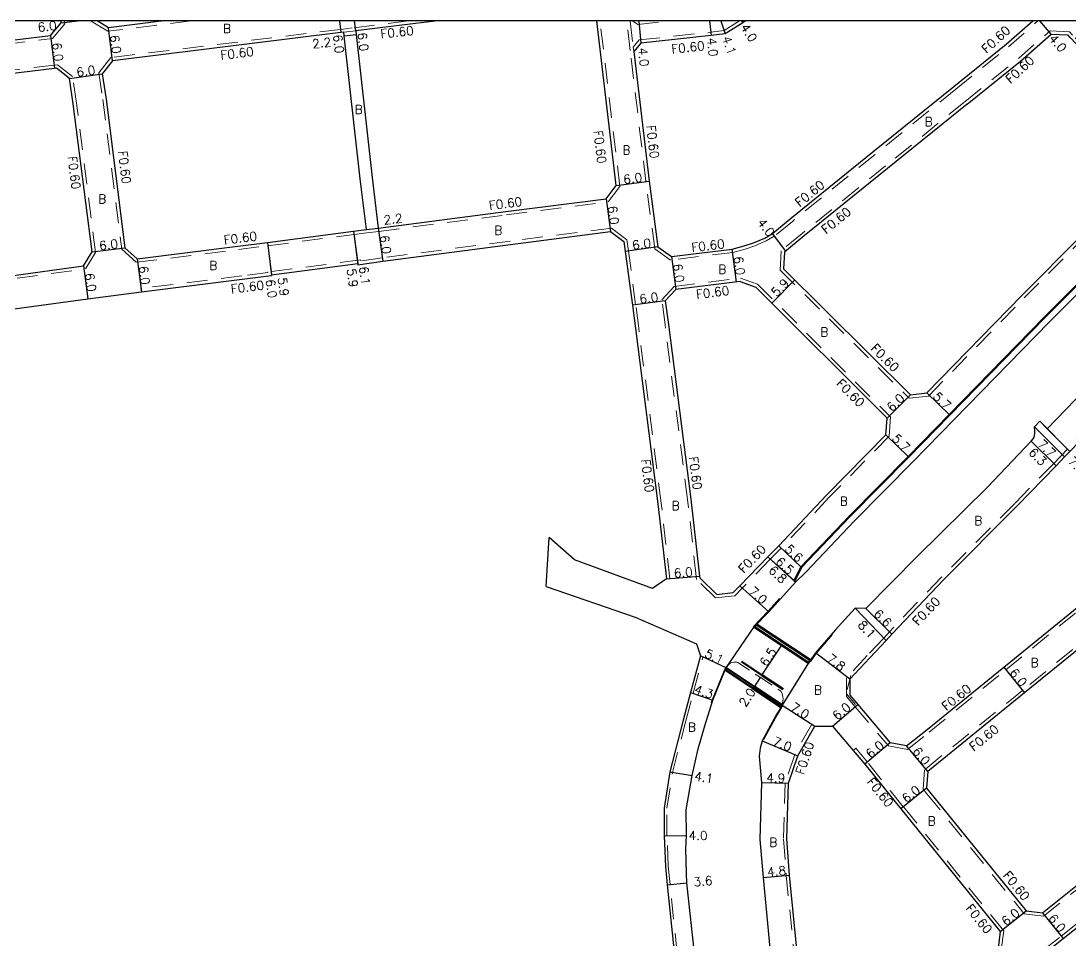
# Model space of a CAD drawing. Header units: metres. Extents: x -3200 to -2400, y -109800 to -109200.
# Drawn here: x -2978 to -2788.2, y -109366.2 to -109200 of the extents above; entities that cross this region are included whole.
import ezdxf

# ---------------------------------------------------------------- set-up
doc = ezdxf.new("R2010")
doc.units = ezdxf.units.M
doc.header["$LTSCALE"] = 2.5
for name, pattern in [('2213000', [1.5, 1, -0.5]), ('2227000', [2.5, 2, -0.5]), ('2232000', [2.5, 1.5, -1])]:
    doc.linetypes.add(name, pattern=pattern)
for name, color, linetype, lineweight in [('2101000', 177, 'Continuous', 30), ('2101001', 1, 'Continuous', 30), ('2203000', 5, 'Continuous', 50), ('2213000', 6, '2213000', 9), ('2227000', 3, '2227000', 50), ('2232000', 4, '2232000', 9), ('6132000', 1, '6132000', 9), ('9109230', 202, 'Continuous', 50), ('9201100', 215, 'Continuous', 30), ('9203500', 155, 'Continuous', 30)]:
    doc.layers.add(name, color=color, linetype=linetype, lineweight=lineweight)
for name, color, linetype in [('9201500', 222, 'Continuous'), ('9202100', 82, 'Continuous'), ('9301100', 77, 'Continuous'), ('999', 7, 'Continuous')]:
    doc.layers.add(name, color=color, linetype=linetype)
doc.styles.add('Dm_Anotation', font='txt.shx', dxfattribs={"bigfont": 'pscdm.shx'})
doc.linetypes.add('6132000', pattern='A,1e-07,[100,DM.shx,S=0.25,R=0,X=0,Y=0],0.05,[100,DM.shx,S=0.2,R=0,X=0,Y=0],0.05,[100,DM.shx,S=0.15,R=0,X=0,Y=0],0.05,[100,DM.shx,S=0.1,R=0,X=0,Y=0],0.05,[100,DM.shx,S=0.05,R=0,X=0,Y=0],4.8', length=5)

msp = doc.modelspace()

# ---------------------------------------------------------------- linework, layer by layer
at = {"layer": '2101000'}
for points in [[(-3062.3, -109200), (-3058.09, -109211.86), (-3055.52, -109213.41), (-3051.13, -109212.8), (-3035.63, -109210.66), (-3013.67, -109207.89), (-2981.13, -109203.65), (-2972.64, -109202.62)], [(-2972.64, -109202.62), (-2970.71, -109200.32), (-2970.76, -109200)], [(-2952.15, -109200), (-2962.18, -109201.23), (-2964.21, -109200)], [(-2902.56, -109200), (-2906.64, -109200.46), (-2917.45, -109201.79), (-2917.39, -109202.44), (-2914.48, -109228.3), (-2913.37, -109237.48)], [(-2913.37, -109237.48), (-2890.26, -109234.47), (-2872.12, -109232.16), (-2870.3, -109229.78), (-2873.84, -109200)], [(-2846.89, -109200), (-2847.43, -109200.34), (-2850.58, -109202.33), (-2853.13, -109202.61), (-2865.86, -109204), (-2867.15, -109205.53), (-2864.35, -109228.98), (-2862.76, -109240.87), (-2860.32, -109242.62), (-2849.31, -109241.28), (-2847.17, -109240.7), (-2845.45, -109240.14), (-2843.44, -109239.26), (-2842.07, -109238.45), (-2838.83, -109235.79), (-2823.86, -109223.68), (-2809.26, -109211.88)], [(-2866.07, -109200), (-2866.25, -109200.02), (-2866.28, -109200)], [(-2845.36, -109309.62), (-2842.73, -109306.85), (-2837.87, -109301.5), (-2835.97, -109299.63), (-2827.24, -109290.5), (-2816.6, -109279.7), (-2809.18, -109272.11), (-2791.99, -109254.51), (-2770.58, -109233.09), (-2768.47, -109230.95), (-2766.58, -109229), (-2761.57, -109223.8), (-2744.26, -109205.74), (-2738.76, -109200)], [(-2809.26, -109211.88), (-2799.75, -109204.19), (-2794.95, -109200)], [(-2817.1, -109267.6), (-2814.11, -109267.29), (-2796.92, -109249.68), (-2775.58, -109228.19), (-2773.36, -109225.95), (-2771.62, -109224.14), (-2771.28, -109221.16), (-2774.43, -109217.68), (-2776.57, -109215.31), (-2788.2, -109202.97), (-2788.61, -109202.53)], [(-2806.82, -109215.04), (-2797.18, -109207.25), (-2791.6, -109202.39)], [(-2791.6, -109202.39), (-2788.61, -109202.53)], [(-2806.82, -109215.04), (-2821.21, -109226.69), (-2836.31, -109238.89), (-2839.89, -109241.84)], [(-3024.37, -109257.92), (-3020.29, -109257.42), (-2990.39, -109253.58), (-2965.92, -109250.25), (-2956.22, -109248.97), (-2938, -109246.7), (-2932.66, -109246.01), (-2932.67, -109245.91), (-2917.09, -109243.89), (-2917.06, -109244.09), (-2912.57, -109243.43), (-2889.46, -109240.42), (-2871.35, -109238.11), (-2868.94, -109239.9), (-2868.71, -109241.67), (-2867.4, -109251.42), (-2866.83, -109255.65), (-2862.77, -109287.32), (-2861.22, -109300.93), (-2863.74, -109302.63), (-2877.84, -109297.47), (-2882.42, -109293.43)], [(-2840.03, -109244.84), (-2817.1, -109267.6)], [(-2847.9, -109247.15), (-2859.54, -109248.57), (-2861.45, -109250.62), (-2860.88, -109254.88), (-2856.82, -109286.48), (-2855.24, -109300.4), (-2855.2, -109300.73), (-2852.12, -109303.72), (-2849.13, -109303.4), (-2847.93, -109302.17), (-2842.9, -109296.93), (-2840.9, -109294.95), (-2832.26, -109285.8), (-2821.51, -109274.86), (-2821.32, -109271.87), (-2845.07, -109248.13)], [(-2803.16, -109284.32), (-2795.22, -109276.01), (-2794.88, -109275.59), (-2794.69, -109275.31), (-2794.62, -109275.01), (-2794.59, -109274.65), (-2794.56, -109274.09), (-2794.66, -109273.43), (-2793.67, -109272.4), (-2792.33, -109273.75), (-2783.85, -109265)], [(-2779.69, -109269.04), (-2788.23, -109277.85), (-2789.22, -109278.87), (-2790.74, -109280.44), (-2797.77, -109287.68), (-2811.05, -109301.02), (-2820.46, -109310.89), (-2821.47, -109312.05), (-2824.46, -109315.21), (-2828.06, -109319.04), (-2828.07, -109321.96), (-2826.63, -109323.65), (-2820.74, -109330.58)], [(-2814.17, -109338.75), (-2813.62, -109339.43), (-2796.17, -109360.96), (-2793.19, -109361.3), (-2778.11, -109349.29), (-2754.71, -109330.26), (-2726.18, -109307.46), (-2726.12, -109304.46), (-2740.75, -109286.63), (-2744.63, -109282), (-2747.63, -109281.98), (-2758.4, -109290.68), (-2771.56, -109301.34), (-2777.65, -109306.27), (-2796.43, -109321.56), (-2813.96, -109335.76)], [(-2803.16, -109284.32), (-2815.88, -109296.84), (-2825.16, -109306.26), (-2827.06, -109306.19), (-2830.72, -109310.22), (-2834.25, -109314.29), (-2835.18, -109315.63), (-2835.55, -109316.11), (-2840.36, -109312.93), (-2845.36, -109309.62)], [(-2882.98, -109302.3), (-2866.91, -109307.84), (-2855.77, -109312.67), (-2855.06, -109314.82), (-2856.88, -109321.45), (-2858.22, -109326.46), (-2860.63, -109335.85), (-2861.67, -109342.37), (-2861.63, -109347.39), (-2861.4, -109352.92), (-2861.08, -109356.27), (-2858.48, -109381.19), (-2856.39, -109400.94), (-2855.68, -109406.94), (-2852.95, -109427.53)], [(-2817.78, -109331.13), (-2814.06, -109328.17), (-2800.21, -109316.9), (-2781.46, -109301.64)], [(-2792.69, -109368.58), (-2789.45, -109365.99), (-2774.34, -109353.95), (-2750.93, -109334.91), (-2722.4, -109312.12), (-2722.06, -109311.84), (-2719.14, -109312.5), (-2709.28, -109324.84), (-2701.83, -109334.41), (-2695.95, -109342.8), (-2690.93, -109349.94), (-2688.47, -109355.09), (-2687.81, -109356.46), (-2683.45, -109364.9), (-2682.76, -109366.52)], [(-2854.83, -109380.8), (-2857.54, -109355.9), (-2857.6, -109354.21), (-2857.72, -109349.73), (-2857.63, -109347.35), (-2857.66, -109342.67), (-2856.58, -109336.49), (-2855.49, -109331.69), (-2854.3, -109327.48), (-2852.81, -109322.85), (-2850.6, -109317.39), (-2850.45, -109317.01), (-2845.3, -109320.45), (-2840.29, -109323.76), (-2840.5, -109324.1), (-2841.27, -109325.36), (-2843.93, -109330.23), (-2844.25, -109331.52), (-2844.45, -109332.99), (-2844.04, -109337.76), (-2844.36, -109348.08), (-2843.73, -109354.93), (-2842.49, -109368.41)], [(-2831.2, -109327.54), (-2827.45, -109331.95), (-2825.31, -109334.46), (-2818.85, -109342.51), (-2800.83, -109364.73), (-2801.22, -109367.71), (-2809.07, -109373.97), (-2814.22, -109377.22), (-2818.73, -109379.28), (-2824.99, -109381.35), (-2833.75, -109382.91), (-2836.12, -109381.24), (-2837.62, -109367.9), (-2838.95, -109354.49), (-2839.45, -109347.93), (-2839.14, -109337.9), (-2837.48, -109332.93), (-2834.4, -109327.55), (-2831.2, -109327.54)], [(-2817.78, -109331.13), (-2820.74, -109330.58)], [(-2813.96, -109335.76), (-2814.17, -109338.75)]]:
    msp.add_lwpolyline(points, dxfattribs=at)
for points in [[(-2961.43, -109207.18), (-2963.3, -109209.54), (-2962.62, -109214.15), (-2959.19, -109241.01), (-2956.96, -109243.02), (-2938.75, -109240.74), (-2933.43, -109240.06), (-2917.83, -109238.04), (-2915.51, -109237.74), (-2916.63, -109228.54), (-2919.53, -109202.67), (-2919.6, -109202.05), (-2920.12, -109202.11)], [(-3050.31, -109218.75), (-3051.21, -109221.4), (-3036.55, -109236.93), (-3023.92, -109250.59), (-3021.05, -109251.47), (-2991.18, -109247.64), (-2966.72, -109244.31), (-2965.14, -109241.75), (-2968.56, -109214.98), (-2969.23, -109210.4), (-2971.59, -109208.54), (-2971.92, -109208.58), (-2980.38, -109209.6), (-3012.89, -109213.84), (-3034.84, -109216.61)]]:
    msp.add_lwpolyline(points, close=True, dxfattribs=at)
at = {"layer": '2101000', "flags": 128}
for points in [[(-2839.89, -109241.84), (-2840.03, -109244.84)], [(-2847.9, -109247.15), (-2845.07, -109248.13)]]:
    msp.add_lwpolyline(points, dxfattribs=at)
at = {"layer": '2101001'}
msp.add_lwpolyline([(-2882.98, -109302.3), (-2882.42, -109293.43)], dxfattribs=at)
at = {"layer": '2203000'}
for points in [[(-2844.94, -109309.18), (-2835.18, -109315.63), (-2835.55, -109316.11), (-2845.36, -109309.62)], [(-2850.6, -109317.39), (-2850.45, -109317.01), (-2845.3, -109320.45), (-2840.29, -109323.76), (-2840.5, -109324.1), (-2845.67, -109320.68)]]:
    msp.add_lwpolyline(points, close=True, dxfattribs=at)
at = {"layer": '2213000'}
for points in [[(-2837.87, -109301.5), (-2838.09, -109301.3), (-2836.83, -109298.79), (-2828.09, -109289.66), (-2817.45, -109278.86), (-2810.03, -109271.27), (-2792.84, -109253.66), (-2771.45, -109232.27), (-2768.67, -109230.74), (-2768.47, -109230.95)], [(-2850.45, -109317.01), (-2850.11, -109316.58), (-2849.89, -109316.34), (-2849.64, -109316.13), (-2849.42, -109316.05), (-2849.06, -109316), (-2848.88, -109315.98), (-2848.69, -109315.99), (-2848.49, -109316.01), (-2848.3, -109316.07), (-2844.2, -109318.78), (-2840.6, -109321.16), (-2840.4, -109321.39), (-2840.29, -109321.63), (-2840.21, -109321.93), (-2840.17, -109322.24), (-2840.13, -109322.63), (-2840.18, -109323), (-2840.29, -109323.76)]]:
    msp.add_lwpolyline(points, dxfattribs=at)
at = {"layer": '2227000'}
msp.add_lwpolyline([(-2847.67, -109315.89), (-2843.95, -109318.35), (-2840.14, -109320.86)], dxfattribs=at)
at = {"layer": '2232000'}
for points in [[(-3062.94, -109200), (-3058.58, -109212.26), (-3055.65, -109214.03), (-3051.05, -109213.4), (-3035.55, -109211.26), (-3013.59, -109208.49), (-2981.06, -109204.24), (-2972.33, -109203.19), (-2970.08, -109200.5)], [(-2970.08, -109200.5), (-2970.15, -109200)], [(-2965.31, -109200), (-2965.31, -109200.04), (-2962.32, -109201.85)], [(-2907.83, -109200), (-2918.11, -109201.26), (-2919.67, -109201.45), (-2920.19, -109201.52), (-2961.75, -109206.62), (-2963.93, -109209.37), (-2963.21, -109214.23), (-2959.76, -109241.3), (-2957.16, -109243.65), (-2938.68, -109241.34), (-2933.35, -109240.65), (-2917.75, -109238.63), (-2915.44, -109238.33)], [(-2947.23, -109200), (-2962.32, -109201.85)], [(-2915.44, -109238.33), (-2913.29, -109238.07), (-2890.19, -109235.07), (-2871.8, -109232.72), (-2869.67, -109229.95), (-2873.24, -109200)], [(-2808.88, -109212.34), (-2823.48, -109224.15), (-2838.45, -109236.25), (-2841.72, -109238.95), (-2843.17, -109239.79), (-2845.24, -109240.7), (-2846.99, -109241.27), (-2849.2, -109241.87), (-2860.48, -109243.25), (-2863.32, -109241.21), (-2864.95, -109229.05), (-2867.78, -109205.34), (-2868.41, -109200)], [(-2867.8, -109200), (-2867.25, -109204.71), (-2867.15, -109205.53)], [(-2867.38, -109200), (-2866.4, -109200.64), (-2860.52, -109200)], [(-2867.25, -109204.71), (-2866.16, -109203.43), (-2853.19, -109202.02), (-2850.78, -109201.75), (-2848.01, -109200)], [(-2808.88, -109212.34), (-2799.36, -109204.65), (-2794.04, -109200)], [(-2919.6, -109202.05), (-2917.45, -109201.79)], [(-2813.84, -109267.86), (-2796.49, -109250.1), (-2775.16, -109228.62), (-2772.93, -109226.37), (-2771.05, -109224.41), (-2770.65, -109220.96), (-2773.98, -109217.28), (-2776.13, -109214.9), (-2787.76, -109202.56), (-2788.33, -109201.95)], [(-2807.2, -109214.58), (-2797.56, -109206.79), (-2791.81, -109201.78)], [(-2791.81, -109201.78), (-2788.33, -109201.95)], [(-3050.76, -109218.2), (-3051.89, -109221.55), (-3036.99, -109237.34), (-3024.25, -109251.11), (-3021.11, -109252.08), (-2991.11, -109248.23), (-2966.36, -109244.86), (-2964.52, -109241.89), (-2967.97, -109214.89), (-2968.67, -109210.07), (-2971.41, -109207.91), (-2971.99, -109207.98), (-2980.46, -109209), (-3012.97, -109213.25), (-3034.92, -109216.02), (-3050.76, -109218.2)], [(-2807.2, -109214.58), (-2821.59, -109226.22), (-2836.69, -109238.43), (-2840.48, -109241.55)], [(-2861.22, -109300.93), (-2860.62, -109300.88), (-2862.17, -109287.24), (-2866.24, -109255.57), (-2866.8, -109251.34), (-2868.11, -109241.59), (-2868.38, -109239.57), (-2871.18, -109237.48), (-2889.53, -109239.82), (-2912.65, -109242.83), (-2916.54, -109243.41), (-2916.57, -109243.22), (-2933.34, -109245.39), (-2933.33, -109245.49), (-2938.07, -109246.1), (-2956.3, -109248.38), (-2956.22, -109248.97)], [(-2915.51, -109237.74), (-2913.37, -109237.48)], [(-2840.64, -109245.07), (-2817.32, -109268.23), (-2813.84, -109267.86)], [(-2844.74, -109247.61), (-2820.7, -109271.63), (-2820.93, -109275.12), (-2831.83, -109286.22), (-2840.47, -109295.37), (-2842.48, -109297.35), (-2847.5, -109302.59), (-2848.85, -109303.97), (-2852.33, -109304.35), (-2855.77, -109301.01), (-2855.83, -109300.47), (-2857.42, -109286.55), (-2861.48, -109254.96), (-2862.08, -109250.42), (-2859.83, -109248), (-2847.84, -109246.54)], [(-2780.12, -109268.62), (-2788.66, -109277.43), (-2791.17, -109280.02), (-2798.2, -109287.26), (-2811.48, -109300.6), (-2820.9, -109310.48), (-2821.91, -109311.64), (-2824.89, -109314.8), (-2828.66, -109318.8), (-2828.67, -109322.18), (-2827.09, -109324.04), (-2821.06, -109331.13), (-2817.62, -109331.77), (-2813.68, -109328.64), (-2799.84, -109317.37), (-2781.08, -109302.1)], [(-2814.54, -109335.45), (-2814.79, -109338.94), (-2814.09, -109339.81), (-2796.48, -109361.53), (-2793.01, -109361.93), (-2777.74, -109349.75), (-2754.33, -109330.72), (-2725.59, -109307.76), (-2725.52, -109304.25), (-2740.29, -109286.25), (-2744.35, -109281.4), (-2747.85, -109281.38), (-2758.78, -109290.21), (-2771.94, -109300.87), (-2778.03, -109305.81), (-2796.81, -109321.09), (-2814.54, -109335.45)], [(-2855.68, -109406.94), (-2855.18, -109406.88), (-2855.89, -109400.88), (-2857.99, -109381.14), (-2860.58, -109356.22), (-2860.91, -109352.88), (-2861.13, -109347.37), (-2861.17, -109342.41), (-2860.14, -109335.95), (-2857.74, -109326.58), (-2856.4, -109321.59), (-2854.59, -109315), (-2855.06, -109314.82)], [(-2834.4, -109327.55), (-2834.91, -109327.22), (-2838.03, -109332.7), (-2839.74, -109337.79), (-2840.05, -109347.94), (-2839.55, -109354.54), (-2838.22, -109367.97), (-2836.68, -109381.57), (-2833.89, -109383.54), (-2824.85, -109381.94), (-2818.51, -109379.84), (-2813.93, -109377.75), (-2808.72, -109374.46), (-2800.66, -109368.03), (-2800.21, -109364.56), (-2818.38, -109342.13), (-2824.85, -109334.08), (-2826.99, -109331.56), (-2827.45, -109331.95)], [(-2832.45, -109417.83), (-2833.05, -109417.87), (-2833.48, -109412.51), (-2835.61, -109391.07), (-2833.43, -109388.32), (-2823.67, -109386.6), (-2816.75, -109384.32), (-2811.64, -109381.98), (-2805.67, -109378.17), (-2797.85, -109371.93), (-2794.59, -109369.33), (-2793.07, -109368.11), (-2789.82, -109365.53), (-2774.72, -109353.49)]]:
    msp.add_lwpolyline(points, dxfattribs=at)
at = {"layer": '2232000', "flags": 128}
for points in [[(-2840.48, -109241.55), (-2840.64, -109245.07)], [(-2847.84, -109246.54), (-2844.74, -109247.61)]]:
    msp.add_lwpolyline(points, dxfattribs=at)
at = {"layer": '6132000'}
for points in [[(-2840.77, -109304.47), (-2842.84, -109306.74), (-2845.48, -109309.53)], [(-2835.18, -109315.88), (-2835.06, -109315.72), (-2834.13, -109314.39), (-2831.18, -109310.97)], [(-2853.13, -109323.35), (-2852.95, -109322.8), (-2850.81, -109317.49)], [(-2828.52, -109320.91), (-2827.88, -109318.38)], [(-2827.05, -109323.66), (-2828.68, -109321.73)], [(-2840.34, -109324.13), (-2841.14, -109325.44), (-2843.61, -109329.95)]]:
    msp.add_lwpolyline(points, dxfattribs=at)
at = {"layer": '9109230'}
msp.add_lwpolyline([(-2837.87, -109301.5), (-2838.09, -109301.3), (-2836.83, -109298.79), (-2828.09, -109289.66), (-2817.45, -109278.86), (-2810.03, -109271.27), (-2792.84, -109253.66), (-2771.45, -109232.27), (-2768.67, -109230.74), (-2768.47, -109230.95)], dxfattribs=at)
at = {"layer": '9201100'}
for points in [[(-2970.71, -109200.32), (-2967.74, -109200)], [(-2961.43, -109207.18), (-2962.18, -109201.23)], [(-2920.38, -109200), (-2920.12, -109202.11)], [(-2917.45, -109201.79), (-2917.67, -109200)], [(-2866.25, -109200.02), (-2865.86, -109204)], [(-2853.41, -109200), (-2853.13, -109202.61)], [(-2851.39, -109200), (-2850.58, -109202.33)], [(-2847.65, -109200), (-2847.43, -109200.34)], [(-2791.6, -109202.39), (-2793.69, -109200)], [(-2972.64, -109202.62), (-2971.92, -109208.58)], [(-2919.53, -109202.67), (-2917.39, -109202.44)], [(-2969.23, -109210.4), (-2963.3, -109209.54)], [(-2870.3, -109229.78), (-2864.35, -109228.98)], [(-2872.12, -109232.16), (-2871.35, -109238.11)], [(-2915.51, -109237.74), (-2913.37, -109237.48)], [(-2913.37, -109237.48), (-2912.57, -109243.43)], [(-2917.83, -109238.04), (-2917.09, -109243.89)], [(-2917.83, -109238.04), (-2917.06, -109244.09)], [(-2839.61, -109241.61), (-2842.07, -109238.45)], [(-2965.14, -109241.75), (-2959.19, -109241.01)], [(-2933.43, -109240.06), (-2932.67, -109245.91)], [(-2933.43, -109240.06), (-2932.66, -109246.01)], [(-2862.76, -109240.87), (-2868.71, -109241.67)], [(-2848.58, -109247.23), (-2849.31, -109241.28)], [(-2956.96, -109243.02), (-2956.22, -109248.97)], [(-2860.32, -109242.62), (-2859.54, -109248.57)], [(-2966.72, -109244.31), (-2965.92, -109250.25)], [(-2842.16, -109251.03), (-2838.03, -109246.82)], [(-2861.45, -109250.62), (-2867.4, -109251.42)], [(-2821.32, -109271.87), (-2817.1, -109267.6)], [(-2814.11, -109267.29), (-2810.03, -109271.27)], [(-2789.22, -109278.87), (-2794.66, -109273.43)], [(-2788.23, -109277.85), (-2793.67, -109272.4)], [(-2788.23, -109277.85), (-2792.33, -109273.75)], [(-2821.51, -109274.86), (-2817.45, -109278.86)], [(-2790.74, -109280.44), (-2795.22, -109276.01)], [(-2836.83, -109298.79), (-2840.9, -109294.95)], [(-2842.9, -109296.93), (-2838.09, -109301.3)], [(-2842.9, -109296.93), (-2837.87, -109301.5)], [(-2861.22, -109300.93), (-2855.24, -109300.4)], [(-2847.93, -109302.17), (-2842.73, -109306.85)], [(-2827.06, -109306.19), (-2821.47, -109312.05)], [(-2825.16, -109306.26), (-2820.46, -109310.89)], [(-2843.95, -109318.35), (-2840.36, -109312.93)], [(-2850.45, -109317.01), (-2855.06, -109314.82)], [(-2828.06, -109319.04), (-2834.25, -109314.29)], [(-2800.21, -109316.9), (-2796.43, -109321.56)], [(-2845.3, -109320.45), (-2844.2, -109318.78)], [(-2856.88, -109321.45), (-2852.81, -109322.85)], [(-2840.29, -109323.76), (-2834.4, -109327.55)], [(-2831.2, -109327.54), (-2826.63, -109323.65)], [(-2843.93, -109330.23), (-2837.48, -109332.93)], [(-2820.74, -109330.58), (-2825.31, -109334.46)], [(-2813.96, -109335.76), (-2817.78, -109331.13)], [(-2860.63, -109335.85), (-2856.58, -109336.49)], [(-2844.04, -109337.76), (-2839.14, -109337.9)], [(-2814.17, -109338.75), (-2818.85, -109342.51)], [(-2861.63, -109347.39), (-2857.63, -109347.35)], [(-2843.73, -109354.93), (-2838.95, -109354.49)], [(-2861.08, -109356.27), (-2857.54, -109355.9)], [(-2800.83, -109364.73), (-2796.17, -109360.96)], [(-2793.19, -109361.3), (-2789.45, -109365.99)]]:
    msp.add_lwpolyline(points, dxfattribs=at)
at = {"layer": '9301100'}
msp.add_lwpolyline([(-2845.3, -109320.45), (-2850.45, -109317.01), (-2845.36, -109309.62), (-2840.36, -109312.93), (-2835.55, -109316.11), (-2840.29, -109323.76)], close=True, dxfattribs=at)
at = {"layer": '999'}
msp.add_lwpolyline([(-3200, -109800), (-2400, -109800), (-2400, -109200), (-3200, -109200)], close=True, dxfattribs=at)

# ---------------------------------------------------------------- texts
at = {"layer": '9201500', "style": 'Dm_Anotation'}
for s, rotation, p in [('6.0', 6.2067, (-2974.89, -109201.96)), ('4.0', 302.3263, (-2847.89, -109201.11)), ('6.0', 277.1644, (-2961.91, -109202.61)), ('2.2', 6.3922, (-2925.22, -109204.96)), ('6.0', 276.9984, (-2921.55, -109202.54)), ('6.0', 276.9511, (-2917.11, -109202.16)), ('4.0', 276.2124, (-2853.88, -109203.1)), ('4.1', 289.282, (-2851.18, -109203.02)), ('4.0', 311.1119, (-2792.16, -109203.25)), ('6.0', 276.8802, (-2972.37, -109204)), ('4.0', 275.6026, (-2866.33, -109204.89)), ('6.0', 8.2368, (-2967.86, -109210.1)), ('6.0', 7.6333, (-2868.93, -109229.49)), ('6.0', 277.4221, (-2871.84, -109233.53)), ('2.2', 6.9212, (-2912.3, -109236.83)), ('4.0', 307.9276, (-2844.89, -109236.49)), ('6.0', 7.1684, (-2963.77, -109241.48)), ('6.0', 277.6636, (-2913.08, -109238.85)), ('6.0', 7.6337, (-2867.33, -109241.38)), ('6.0', 277.0126, (-2849.04, -109242.66)), ('6.0', 277.1165, (-2956.69, -109244.4)), ('5.9', 277.2376, (-2919.04, -109244.88)), ('6.1', 277.2376, (-2916.83, -109244.48)), ('6.0', 277.4616, (-2860.04, -109244)), ('6.0', 277.7018, (-2966.43, -109245.68)), ('6.0', 277.3695, (-2933.71, -109246.83)), ('5.9', 277.3695, (-2931.54, -109246.48)), ('5.9', 45.5926, (-2841.29, -109250)), ('6.0', 7.632, (-2866.02, -109251.13)), ('6.0', 45.3287, (-2820.4, -109270.8)), ('5.7', 315.6878, (-2813.15, -109268.09)), ('5.7', 315.4084, (-2820.55, -109275.67)), ('7.7', 315.0195, (-2794.21, -109276.68)), ('6.3', 315.3891, (-2795.83, -109278.19)), ('7.7', 315.0195, (-2788.7, -109279.78)), ('5.6', 316.6489, (-2839.96, -109295.7)), ('6.5', 317.7651, (-2841.62, -109297.97)), ('6.0', 5.0745, (-2859.83, -109300.71)), ('6.8', 317.7651, (-2842.89, -109299.56)), ('7.0', 318.0694, (-2846.45, -109303.36)), ('6.6', 315.4209, (-2823.88, -109307.38)), ('8.1', 313.6792, (-2826.74, -109309.36)), ('5.1', 334.5499, (-2854.46, -109314.97)), ('6.5', 56.548, (-2843.12, -109316.92)), ('7.8', 322.5177, (-2832.36, -109315.61)), ('6.0', 309.1479, (-2799.25, -109317.93)), ('4.3', 341.0793, (-2856.32, -109321.54)), ('2.0', 56.548, (-2846.9, -109324.21)), ('7.0', 327.2367, (-2838.92, -109324.52)), ('6.0', 40.3767, (-2830.34, -109326.59)), ('7.0', 337.2285, (-2842.14, -109330.87)), ('6.0', 40.3757, (-2824.31, -109333.48)), ('6.0', 309.583, (-2816.81, -109332.15)), ('4.1', 350.9437, (-2856.26, -109337.35)), ('4.9', 358.4319, (-2843.18, -109337.69)), ('6.0', 38.7739, (-2817.82, -109341.55)), ('4.0', 0.4664, (-2857.22, -109348.15)), ('4.8', 5.245, (-2842.94, -109354.76)), ('3.6', 5.8109, (-2856.26, -109356.58)), ('6.0', 38.9468, (-2799.81, -109363.78)), ('6.0', 308.5679, (-2792.24, -109362.34))]:
    msp.add_text(s, height=1.6, rotation=rotation, dxfattribs=at).set_placement(p)
at = {"layer": '9202100', "style": 'Dm_Anotation'}
for p in [(-2941.46, -109202.17), (-2917.61, -109216.81), (-2814.49, -109219.02), (-2869.18, -109224.14), (-2964.04, -109233), (-2892.36, -109238.68), (-2943.95, -109245.02), (-2851.85, -109245.72), (-2833.36, -109257.07), (-2860.27, -109288.46), (-2829.86, -109287.66), (-2805.52, -109291.19), (-2795.35, -109316.86), (-2834.53, -109321.83), (-2857.35, -109328.53), (-2813.95, -109345.53), (-2842.61, -109349.36)]:
    msp.add_text('B', height=1.6, dxfattribs=at).set_placement(p)
at = {"layer": '9203500', "style": 'Dm_Anotation'}
for rotation, p in [(6.3972, (-2912.87, -109203.16)), (42.3158, (-2803.32, -109205.96)), (6.9985, (-2941.8, -109207.01)), (6.2123, (-2860.25, -109205.9)), (42.3293, (-2798.98, -109211.42)), (276.7826, (-2874.39, -109219.88)), (276.8015, (-2864.86, -109218.96)), (277.275, (-2960.44, -109223.57)), (277.2769, (-2969.55, -109224.54)), (38.9485, (-2837.14, -109233.73)), (7.4096, (-2893.24, -109234.2)), (38.9497, (-2832.36, -109238.59)), (7.3682, (-2941.21, -109240.44)), (6.9627, (-2856.6, -109241.8)), (7.1158, (-2939.94, -109249.3)), (7.5146, (-2855.76, -109250.28)), (315.2112, (-2824.39, -109259.37)), (315.0166, (-2830.62, -109265.71)), (277.3106, (-2865.81, -109279.38)), (277.3171, (-2857.15, -109278.9)), (46.1611, (-2847.24, -109300.04)), (46.3882, (-2815.72, -109309.49)), (39.1473, (-2810.62, -109324.87)), (39.004, (-2805.63, -109332.18)), (71.5068, (-2836.39, -109336.44)), (308.7714, (-2825.05, -109337.67)), (309.0357, (-2800.43, -109354.6)), (309.0279, (-2807.2, -109360.58))]:
    msp.add_text('F0.60', height=1.6, rotation=rotation, dxfattribs=at).set_placement(p)

doc.saveas('drawing.dxf')
